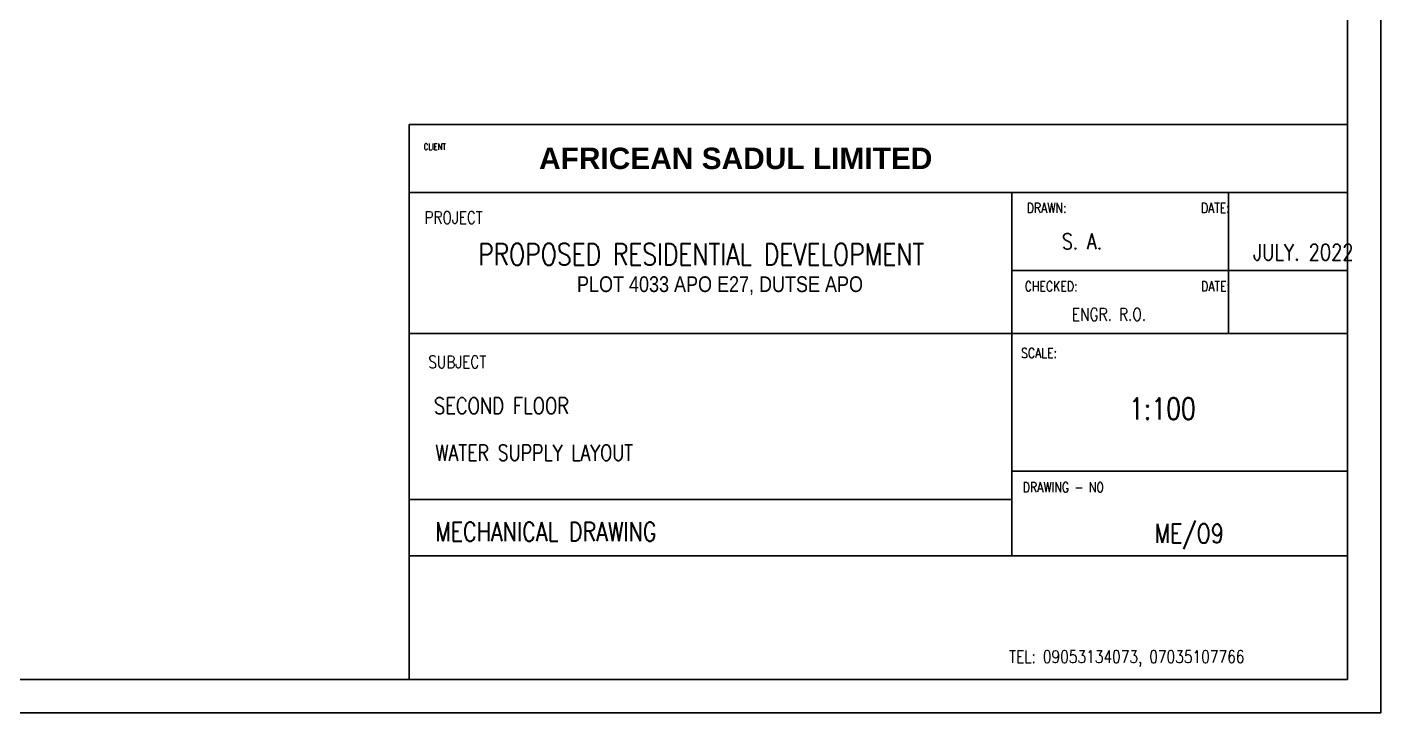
# Model space of a CAD drawing. Header units: inches. Extents: x 23 to 2032867, y 13 to 664695.
# Drawn here: x 538127 to 557118, y 485426 to 495039 of the extents above; entities that cross this region are included whole.
import ezdxf

# ---------------------------------------------------------------- set-up
doc = ezdxf.new("R2010")
doc.units = ezdxf.units.IN
doc.header["$MEASUREMENT"] = 0
for name, color, linetype in [('Annotation - Text', 7, 'Continuous'), ('GFROM', 7, 'Continuous'), ('LIAB', 8, 'Continuous'), ('Plotlyr150', 8, 'Continuous'), ('PLOTYR', 15, 'Continuous')]:
    doc.layers.add(name, color=color, linetype=linetype)
doc.styles.add('GENERATED_STYLE_3', font='arialbd.ttf')
doc.styles.add('SIMPLEX8', font='simplexd.shx', dxfattribs={"width": 0.8})

msp = doc.modelspace()

# ---------------------------------------------------------------- linework, layer by layer
at = {"layer": 'LIAB', "color": 7, "linetype": 'Continuous', "ltscale": 256.031999}
for p, q in [((556648.96, 485895.904), (556648.96, 511901.859)), ((556648.96, 493674.134), (543487.139, 493674.134)), ((543487.139, 493674.134), (543487.139, 485895.904)), ((543487.139, 492720.78), (556648.96, 492720.78)), ((551941.154, 492720.78), (551941.154, 487627.054)), ((554978.335, 492726.958), (554978.335, 490742.705)), ((556648.96, 491627.208), (551941.154, 491627.208)), ((556648.96, 490742.705), (543487.139, 490742.705)), ((551941.154, 488813.979), (556634.479, 488813.979)), ((543487.139, 488418.404), (551941.154, 488418.404)), ((556648.96, 487627.054), (543487.139, 487627.054)), ((519218.846, 485895.904), (556648.96, 485895.904))]:
    msp.add_line(p, q, dxfattribs=at)
at = {"layer": 'PLOTYR', "color": 1, "linetype": 'Continuous', "ltscale": 250}
for p, q in [((557118.382, 485426.482), (557118.382, 512371.281)), ((518625.812, 485426.482), (557118.382, 485426.482))]:
    msp.add_line(p, q, dxfattribs=at)

# ---------------------------------------------------------------- texts
at = {"layer": 'Annotation - Text', "linetype": 'Continuous', "lineweight": 20, "insert": (548037.851, 493349.333), "char_height": 300, "width": 7891.24482, "attachment_point": 2, "line_spacing_factor": 0.992596, "style": 'GENERATED_STYLE_3'}
msp.add_mtext('\\pi59.673;AFRICEAN SADUL LIMITED', dxfattribs=at)
at = {"layer": 'Annotation - Text', "color": 0, "linetype": 'Continuous', "lineweight": 20, "insert": (547782.597, 491545.837), "char_height": 220.29504, "width": 6419.9254, "attachment_point": 2, "line_spacing_factor": 0.992596, "style": 'GENERATED_STYLE_3'}
msp.add_mtext('\\pi43.81889; {\\fTechnicLite|b0|i0|c2|p2;PLOT 4033 APO E27, DUTSE APO }', dxfattribs=at)
at = {"layer": 'GFROM', "color": 7, "linetype": 'Continuous', "ltscale": 204.216, "style": 'SIMPLEX8', "width": 0.8}
for s, height, p in [('PROPOSED RESIDENTIAL DEVELOPMENT', 301.23038, (544454.002, 491703.438, -5724.903)), ('JULY. 2022', 229.5089, (555326.024, 491768.893, 30926.094)), ('SECOND FLOOR', 229.50886, (543834.417, 489616.964)), ('WATER SUPPLY LAYOUT', 223.13362, (543856.848, 488960.863))]:
    msp.add_text(s, height=height, dxfattribs=at).set_placement(p)
at = {"layer": 'Plotlyr150', "color": 7, "linetype": 'Continuous', "ltscale": 251.249999, "style": 'SIMPLEX8', "width": 0.8}
for s, height, p in [('CLIENT', 87.5604, (543691.612, 493318.47)), ('PROJECT', 175.1207, (543702.208, 492281.381)), ('DRAWN:                      DATE:', 140.09657, (552150.072, 492434.669)), ('CHECKED:                    DATE:', 140.09657, (552121.787, 491335.883)), ('SCALE:', 140.0966, (552070.789, 490400.99)), ('SUBJECT', 175.1207, (543756.071, 490257.546)), ('DRAWING - NO', 140.09657, (552095.214, 488519.375))]:
    msp.add_text(s, height=height, dxfattribs=at).set_placement(p)
at = {"layer": 'Plotlyr150', "color": 7, "linetype": 'Continuous', "ltscale": 306.324012, "style": 'SIMPLEX8', "width": 0.8}
for s, height, p in [('S. A.', 221.3121, (552645.254, 491925.449)), ('ENGR. R.O.', 177.0497, (552781.731, 490923.797)), ('1:100', 303.5832, (553584.769, 489538.621)), ('MECHANICAL DRAWING', 265.57453, (543851.409, 487834.736)), ('ME/O9', 265.5745, (553941.088, 487808.755)), ('TEL: 09053134073, 07035107766', 177.04969, (551902.193, 486126.127))]:
    msp.add_text(s, height=height, dxfattribs=at).set_placement(p)

doc.saveas('drawing.dxf')
